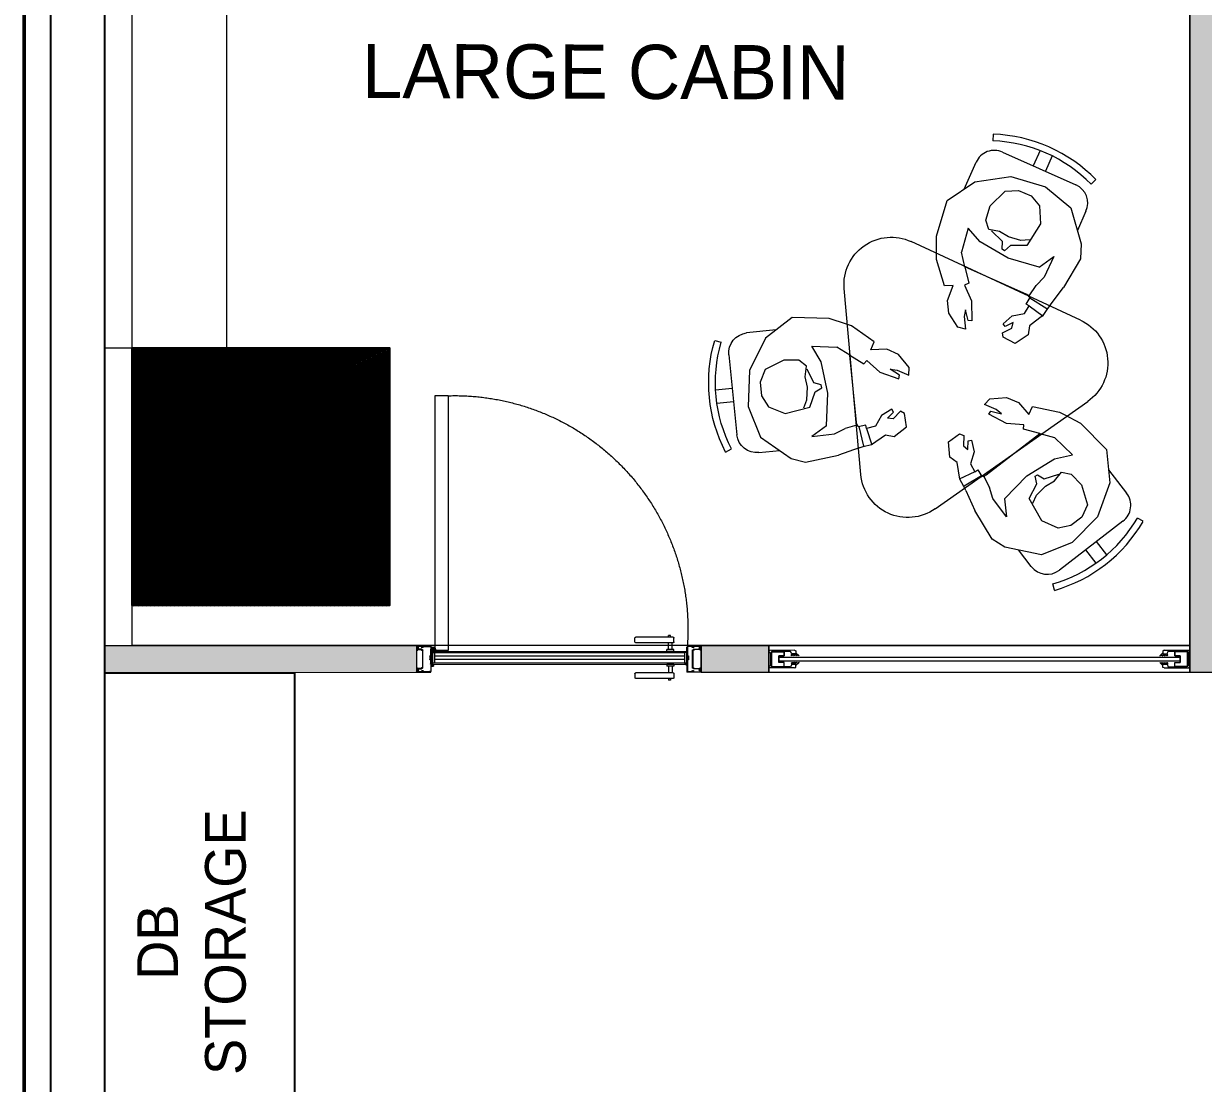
# Model space of a CAD drawing. Header units: millimetres. Extents: x -774950 to -670403, y -1165325 to -1109738.
# Drawn here: x -747604 to -743251, y -1121254 to -1117343 of the extents above; entities that cross this region are included whole.
import ezdxf

# ---------------------------------------------------------------- set-up
doc = ezdxf.new("R2010")
doc.units = ezdxf.units.MM
doc.header["$LTSCALE"] = 3000
doc.header["$MEASUREMENT"] = 0
for name, pattern in [('( Hidden )', [0.375, 0.25, -0.125]), ('DASHED', [0.75, 0.5, -0.25]), ('DASHED2', [0.375, 0.25, -0.125])]:
    doc.linetypes.add(name, pattern=pattern)
doc.layers.get('0').update_dxf_attribs({"linetype": 'CONTINUOUS'})
for name, color, linetype, lineweight in [('1-fur', 8, 'CONTINUOUS', 0), ('A-DOOR-FULL', 40, 'CONTINUOUS', 18), ('A-FURN-HUMAN', 252, 'CONTINUOUS', 9), ('A-FURN-MODULAR-CHAIR', 5, 'CONTINUOUS', 5), ('A-FURN-MODULAR-TABLETOP', 250, 'CONTINUOUS', 13), ('A-WALL', 26, 'CONTINUOUS', 25), ('AI-FURN', 7, 'CONTINUOUS', 20), ('DR-GLASS', 170, 'CONTINUOUS', 13), ('IN-DOOR', 8, 'CONTINUOUS', 0), ('PR-ALU SECTION', 8, 'CONTINUOUS', 9), ('PR-HATCH', 8, 'CONTINUOUS', 0), ('PR-LINE', 8, 'DASHED2', 9), ('T-LAYOUT', 7, 'CONTINUOUS', 13), ('TAGING', 253, 'CONTINUOUS', 5), ('TOA-FURN-HUMAN', 252, 'CONTINUOUS', 9)]:
    doc.layers.add(name, color=color, linetype=linetype, lineweight=lineweight)
for name, color, linetype in [('acp', 185, 'CONTINUOUS'), ('STR_COL', 3, 'CONTINUOUS'), ('str_col_hatch', 8, 'CONTINUOUS'), ('TEXT', 7, 'CONTINUOUS'), ('WALL', 16, 'CONTINUOUS')]:
    doc.layers.add(name, color=color, linetype=linetype)
doc.layers.add('PR- GLASS', color=7, linetype='CONTINUOUS', lineweight=9, true_color=0x0505ff)
doc.layers.add('PR-FULL HT', color=7, linetype='CONTINUOUS', lineweight=13, true_color=0x6e3e30)
doc.styles.add('123', font='arial.ttf', dxfattribs={"height": 0.2})
doc.styles.add('CENTURY GOTHIC', font='GOTHIC.TTF')

# ---------------------------------------------------------------- blocks, each defined once
blk = doc.blocks.new('vw layout final block')
at = {"layer": 'str_col_hatch', "linetype": 'Continuous'}
h = blk.add_hatch(dxfattribs=at)
h.set_pattern_fill('ANSI31', color=256, scale=50, angle=340, style=0)
h.set_pattern_definition([(25, (-15832.223, -471116.0655), (-2.641364136, 5.66442367), [])])
h.paths.add_polyline_path([(-621286.2, -1025974), (-622236.2, -1025974), (-622236.2, -1026924), (-621286.2, -1026924)])
h.paths.add_polyline_path([(-611986.2, -1027174), (-611036.2, -1027174), (-611036.2, -1025974), (-611986.2, -1025974)])
h.paths.add_polyline_path([(-611986.2, -1037174), (-611036.2, -1037174), (-611036.2, -1036224), (-611986.2, -1036224)])
at = {"layer": 'acp'}
for p, q in [((-622636.2, -1036248.4), (-622636.2, -1022639.3)), ((-622630.2, -1036248.1), (-622630.2, -1022645.3))]:
    blk.add_line(p, q, dxfattribs=at)
at = {"layer": 'STR_COL'}
blk.add_lwpolyline([(-622236.2, -1026924), (-622236.2, -1025974), (-621286.2, -1025974), (-621286.2, -1026924), (-622236.2, -1026924)], dxfattribs=at)
at = {"layer": 'WALL'}
for p, q in [((-622536.2, -1036443.2), (-622536.2, -1022739.3)), ((-622336.2, -1031324), (-622336.2, -1022939.3)), ((-622236.2, -1026724), (-622236.2, -1025974))]:
    blk.add_line(p, q, dxfattribs=at)
blk = doc.blocks.new('*U102')
at = {"layer": 'PR-HATCH'}
h = blk.add_hatch(color=256, dxfattribs=at)
h.dxf.hatch_style = 1
h.paths.add_polyline_path([(-88459.9, -39967.2), (-83431.8, -39967.2), (-83431.8, -39867.2), (-88459.9, -39867.2)])
at = {"layer": 'PR-FULL HT', "elevation": 0}
blk.add_lwpolyline([(-88459.9, -39967.2), (-83431.8, -39967.2), (-83431.8, -39867.2), (-88459.9, -39867.2)], close=True, dxfattribs=at)
blk = doc.blocks.new('Human Figure')
at = {"layer": 'A-FURN-MODULAR-CHAIR', "color": 18, "lineweight": 15, "true_color": 0x000000}
for p, q in [((4613.64, 5782.3, 0), (4625.48, 5782.3, 0)), ((4610.68, 5774.98, 0), (4610.68, 5779.34, 0)), ((4628.44, 5779.34, 0), (4628.44, 5776.24, 0))]:
    blk.add_line(p, q, dxfattribs=at)
at = {"layer": 'A-FURN-MODULAR-CHAIR', "lineweight": 15}
for p, q in [((4613.64, 5782.3, 0), (4625.48, 5782.3, 0)), ((4610.68, 5774.98, 0), (4610.68, 5779.34, 0)), ((4628.44, 5779.34, 0), (4628.44, 5776.24, 0))]:
    blk.add_line(p, q, dxfattribs=at)
at = {"layer": 'A-FURN-MODULAR-CHAIR', "color": 18, "lineweight": 15, "true_color": 0x000000, "elevation": 0}
for points in [[(4618.58, 5784.79), (4618.58, 5782.3)], [(4620.56, 5784.79), (4620.56, 5782.3)], [(4611.29, 5784.13), (4611.67, 5783.22)], [(4627.86, 5784.22), (4627.49, 5783.3)]]:
    blk.add_lwpolyline(points, dxfattribs=at)
at = {"layer": 'A-FURN-MODULAR-CHAIR', "lineweight": 15, "elevation": 0}
for points in [[(4618.58, 5784.79), (4618.58, 5782.3)], [(4620.56, 5784.79), (4620.56, 5782.3)], [(4611.29, 5784.13), (4611.67, 5783.22)], [(4627.86, 5784.22), (4627.49, 5783.3)]]:
    blk.add_lwpolyline(points, dxfattribs=at)
at = {"layer": 'A-FURN-MODULAR-CHAIR', "color": 18, "lineweight": 15, "true_color": 0x000000, "elevation": 0}
blk.add_lwpolyline([(4625.89, 5764.57, -0.034638), (4625.48, 5764.54), (4615.48, 5764.54)], format="xyb", dxfattribs=at)
at = {"layer": 'A-FURN-MODULAR-CHAIR', "lineweight": 15, "elevation": 0}
blk.add_lwpolyline([(4625.89, 5764.57, -0.034638), (4625.48, 5764.54), (4615.48, 5764.54)], format="xyb", dxfattribs=at)
at = {"layer": 'A-FURN-MODULAR-CHAIR', "color": 18, "lineweight": 15, "true_color": 0x000000}
for centre, radius, start, end in [((4619.68, 5763.49, 0), 22.29, 68.458, 112.0994), ((4619.68, 5763.49, 0), 21.3, 68.4839, 112.0994), ((4613.64, 5779.34, 0), 2.96, 90.0001, 180.0001), ((4625.48, 5779.34, 0), 2.96, 0.0001, 90.0001)]:
    blk.add_arc(centre, radius, start, end, dxfattribs=at)
at = {"layer": 'A-FURN-MODULAR-CHAIR', "lineweight": 15}
for centre, radius, start, end in [((4619.68, 5763.49, 0), 22.29, 68.458, 112.0994), ((4619.68, 5763.49, 0), 21.3, 68.4839, 112.0994), ((4613.64, 5779.34, 0), 2.96, 90.0001, 180.0001), ((4625.48, 5779.34, 0), 2.96, 0.0001, 90.0001)]:
    blk.add_arc(centre, radius, start, end, dxfattribs=at)
at = {"layer": 'TOA-FURN-HUMAN', "lineweight": 5}
for p, q in [((4616.22, 5779.49), (4621.49, 5780.21, 0)), ((4616.22, 5779.49), (4621.49, 5780.21, 0)), ((4621.49, 5780.21, 0), (4626.18, 5778.89, 0)), ((4621.49, 5780.21, 0), (4626.18, 5778.89, 0)), ((4611.71, 5776.63, 0), (4616.22, 5779.49)), ((4611.71, 5776.63, 0), (4616.22, 5779.49)), ((4626.18, 5778.89, 0), (4629.77, 5774.69, 0)), ((4626.18, 5778.89, 0), (4629.77, 5774.69, 0)), ((4609.08, 5772.43, 0), (4611.71, 5776.63, 0)), ((4609.08, 5772.43, 0), (4611.71, 5776.63, 0)), ((4629.77, 5774.69, 0), (4630.56, 5772.63, 0)), ((4629.77, 5774.69, 0), (4630.56, 5772.63, 0)), ((4630.56, 5772.63, 0), (4630.01, 5767.72, 0)), ((4630.56, 5772.63, 0), (4630.01, 5767.72, 0)), ((4609.78, 5766.99, 0), (4609.08, 5772.43, 0)), ((4609.78, 5766.99, 0), (4609.08, 5772.43, 0)), ((4626.86, 5771.32, 0), (4626.81, 5767.94)), ((4626.86, 5771.32, 0), (4626.81, 5767.94)), ((4616.02, 5768.83), (4613.59, 5769.99, 0)), ((4613.59, 5769.99, 0), (4614.12, 5766.32, 0)), ((4616.02, 5768.83), (4613.59, 5769.99, 0)), ((4613.59, 5769.99, 0), (4614.12, 5766.32, 0)), ((4620.77, 5768.32, 0), (4616.02, 5768.83)), ((4620.77, 5768.32, 0), (4616.02, 5768.83)), ((4625.5, 5769.01, 0), (4620.77, 5768.32, 0)), ((4625.5, 5769.01, 0), (4620.77, 5768.32, 0)), ((4626.81, 5767.94), (4626.19, 5766.32, 0)), ((4626.81, 5767.94), (4626.19, 5766.32, 0)), ((4629.26, 5764.54), (4630.01, 5767.72, 0)), ((4629.26, 5764.54), (4630.01, 5767.72, 0)), ((4610.91, 5764.54), (4609.78, 5766.99, 0)), ((4610.91, 5764.54), (4609.78, 5766.99, 0)), ((4615.48, 5764.54), (4614.12, 5766.32, 0)), ((4615.48, 5764.54), (4614.12, 5766.32, 0)), ((4625.89, 5764.54), (4626.19, 5766.32, 0)), ((4625.89, 5764.54), (4626.19, 5766.32, 0)), ((4615.48, 5764.54), (4616.97, 5762.59)), ((4615.48, 5764.54), (4616.97, 5762.59)), ((4613.88, 5760.76, 0), (4611.23, 5763.85, 0)), ((4613.88, 5760.76, 0), (4611.23, 5763.85, 0)), ((4626.5, 5763.17, 0), (4626.01, 5763.22, 0)), ((4626.5, 5763.17, 0), (4626.01, 5763.22, 0)), ((4626.32, 5761.85, 0), (4626.5, 5763.17, 0)), ((4626.32, 5761.85, 0), (4626.5, 5763.17, 0))]:
    blk.add_line(p, q, dxfattribs=at)
at = {"layer": 'TOA-FURN-HUMAN', "linetype": '( Hidden )', "lineweight": 5, "ltscale": 2}
for p, q in [((4611.23, 5763.85, 0), (4610.91, 5764.54, 0)), ((4611.23, 5763.85, 0), (4610.91, 5764.54, 0)), ((4626.01, 5763.22, 0), (4626.14, 5764.36, 0)), ((4626.01, 5763.22, 0), (4626.14, 5764.36, 0)), ((4629.12, 5763.93, 0), (4628.92, 5762.69, 0)), ((4629.12, 5763.93, 0), (4628.92, 5762.69, 0)), ((4629.26, 5764.54, 0), (4629.12, 5763.93, 0)), ((4629.26, 5764.54, 0), (4629.12, 5763.93, 0)), ((4616.97, 5762.59), (4616.53, 5762.09)), ((4616.97, 5762.59), (4616.53, 5762.09)), ((4628.92, 5762.69, 0), (4627.75, 5760.5, 0)), ((4628.92, 5762.69, 0), (4627.75, 5760.5, 0)), ((4615.02, 5761.34, 0), (4613.88, 5760.76, 0)), ((4615.02, 5761.34, 0), (4613.88, 5760.76, 0)), ((4615.16, 5758.98, 0), (4615.02, 5761.34, 0)), ((4615.16, 5758.98, 0), (4615.02, 5761.34, 0)), ((4616.53, 5762.09), (4618.44, 5760.37, 0)), ((4616.53, 5762.09), (4618.44, 5760.37, 0)), ((4624.06, 5759.18, 0), (4624.81, 5760.79, 0)), ((4624.06, 5759.18, 0), (4624.81, 5760.79, 0)), ((4624.81, 5760.79, 0), (4626.32, 5761.85, 0)), ((4624.81, 5760.79, 0), (4626.32, 5761.85, 0)), ((4627.75, 5760.5, 0), (4628.12, 5759.23, 0)), ((4627.75, 5760.5, 0), (4628.12, 5759.23, 0)), ((4616.12, 5757.36), (4615.16, 5758.98, 0)), ((4616.12, 5757.36), (4615.16, 5758.98, 0)), ((4619.17, 5757.51, 0), (4618.16, 5758.8, 0)), ((4618.16, 5758.8, 0), (4618.39, 5757.81, 0)), ((4619.17, 5757.51, 0), (4618.16, 5758.8, 0)), ((4618.16, 5758.8, 0), (4618.39, 5757.81, 0)), ((4618.44, 5760.37, 0), (4619.69, 5757.7, 0)), ((4618.44, 5760.37, 0), (4619.69, 5757.7, 0)), ((4624.51, 5758.96, 0), (4624.06, 5759.18, 0)), ((4624.51, 5758.96, 0), (4624.06, 5759.18, 0)), ((4624.5, 5757.93, 0), (4625.51, 5759.11, 0)), ((4624.5, 5757.93, 0), (4625.51, 5759.11, 0)), ((4625.32, 5759.95, 0), (4624.51, 5758.96, 0)), ((4625.32, 5759.95, 0), (4624.51, 5758.96, 0)), ((4625.51, 5759.11, 0), (4625.32, 5759.95, 0)), ((4625.51, 5759.11, 0), (4625.32, 5759.95, 0)), ((4628.12, 5759.23, 0), (4626.89, 5757.28, 0)), ((4628.12, 5759.23, 0), (4626.89, 5757.28, 0)), ((4618.19, 5756, 0), (4616.12, 5757.36)), ((4618.19, 5756, 0), (4616.12, 5757.36)), ((4618.39, 5757.81, 0), (4619.31, 5756.18, 0)), ((4618.39, 5757.81, 0), (4619.31, 5756.18, 0)), ((4619.69, 5757.7, 0), (4619.17, 5757.51, 0)), ((4619.69, 5757.7, 0), (4619.17, 5757.51, 0)), ((4624.87, 5757.37, 0), (4624.5, 5757.93, 0)), ((4624.87, 5757.37, 0), (4624.5, 5757.93, 0)), ((4626.89, 5757.28, 0), (4624.87, 5757.37, 0)), ((4626.89, 5757.28, 0), (4624.87, 5757.37, 0)), ((4619.31, 5756.18, 0), (4618.19, 5756, 0)), ((4619.31, 5756.18, 0), (4618.19, 5756, 0))]:
    blk.add_line(p, q, dxfattribs=at)
at = {"layer": 'TOA-FURN-HUMAN', "linetype": '( Hidden )', "lineweight": 5, "ltscale": 3}
for p, q in [((4625.9, 5764.39, 0), (4625.89, 5764.57, 0)), ((4625.9, 5764.39, 0), (4625.89, 5764.57, 0)), ((4626.14, 5764.36, 0), (4625.9, 5764.39, 0)), ((4626.14, 5764.36, 0), (4625.9, 5764.39, 0))]:
    blk.add_line(p, q, dxfattribs=at)
at = {"layer": 'TOA-FURN-HUMAN', "lineweight": 5, "elevation": 0}
for points in [[(4622.54, 5772.08), (4621.4, 5771.49), (4619.55, 5771.23), (4618.01, 5771.43), (4616.44, 5771.03), (4615.47, 5772.11), (4615.23, 5774.3), (4616.32, 5777.18), (4618.11, 5778.11), (4620.14, 5778.11), (4621.85, 5777.26), (4623.09, 5774.92), (4622.55, 5771.19), (4620.35, 5770.17), (4619.86, 5769.12), (4619.43, 5769.17), (4619.04, 5770.23), (4616.9, 5771)], [(4622.54, 5772.08), (4621.4, 5771.49), (4619.55, 5771.23), (4618.01, 5771.43), (4616.44, 5771.03), (4615.47, 5772.11), (4615.23, 5774.3), (4616.32, 5777.18), (4618.11, 5778.11), (4620.14, 5778.11), (4621.85, 5777.26), (4623.09, 5774.92), (4622.55, 5771.19), (4620.35, 5770.17), (4619.86, 5769.12), (4619.43, 5769.17), (4619.04, 5770.23), (4616.9, 5771)], [(4625.5, 5769.01), (4626.86, 5771.32)], [(4625.5, 5769.01), (4626.86, 5771.32)], [(4626.09, 5764.27), (4629.04, 5763.91)], [(4626.09, 5764.27), (4629.04, 5763.91)], [(4626.5, 5763.17), (4629.02, 5762.63)], [(4626.5, 5763.17), (4629.02, 5762.63)]]:
    blk.add_lwpolyline(points, dxfattribs=at)
blk = doc.blocks.new('fea')
at = {"layer": 'A-FURN-MODULAR-TABLETOP'}
for p, q in [((37598.24, 23474.06, 0), (37625.55, 23470.37, 0)), ((37590.86, 23464.51, 0), (37601.32, 23439.01, 0)), ((37630.13, 23459.2, 0), (37613.28, 23437.39, 0))]:
    blk.add_line(p, q, dxfattribs=at)
for centre, start, end in [((37597.31, 23467.15, 0), 82.3052, 202.3052), ((37624.62, 23463.46, 0), 322.3052, 82.3052), ((37607.77, 23441.66, 0), 202.3052, 322.3052)]:
    blk.add_arc(centre, 6.97, start, end, dxfattribs=at)
at = {"layer": 'A-FURN-HUMAN', "color": 161, "linetype": 'ByBlock', "xscale": -1}
for p, rotation in [((41140.26, 16981.32, 0), 349.8129158478098), ((30234.03, 23416.86, 0), 231.5303956231409)]:
    blk.add_blockref('Human Figure', p, dxfattribs=dict(at, rotation=rotation))
at = {"layer": 'A-FURN-HUMAN', "color": 161, "linetype": 'ByBlock', "rotation": 111.5602194000298}
blk.add_blockref('Human Figure', (44654.82, 21273.9, 0), dxfattribs=at)
blk = doc.blocks.new('rub1')
at = {"lineweight": 20}
h = blk.add_hatch(color=8, dxfattribs=at)
h.paths.add_polyline_path([(285.1, 663.6), (284.4, 663.6, 0.06789), (284.3, 663.1), (284, 663.1), (284, 663.6), (283.7, 663.6), (283.7, 662.4), (284, 662.4), (284, 662.9), (284.3, 662.9, 0.066804), (284.4, 662.3), (285.1, 662.3, 0.299446), (285.5, 662.9), (285.5, 663.1, 0.299446)])
h.paths.add_polyline_path([(285.4, 663.1), (285.4, 662.9, -0.365226), (285, 662.5), (284.6, 662.5, -0.12053), (284.6, 663.5), (285, 663.5, -0.209232)], flags=16)
at = {"layer": '1-fur', "color": 8, "lineweight": 20}
for p, q in [((284.4, 663.6), (285.1, 663.6)), ((284.4, 662.3), (285.1, 662.3)), ((284.6, 663.5), (285, 663.5)), ((284.6, 662.5), (285, 662.5)), ((285.4, 663.1), (285.4, 662.9)), ((285.5, 663.1), (285.5, 662.9))]:
    blk.add_line(p, q, dxfattribs=at)
for points in [[(284, 662.9), (284, 662.4), (283.7, 662.4), (283.7, 663.6), (284, 663.6), (284, 663.1)], [(284.3, 663.1), (284, 663.1)], [(284, 662.9), (284.3, 662.9)]]:
    blk.add_lwpolyline(points, dxfattribs=at)
for centre, radius, start, end in [((286.3, 663), 1.99, 160.4255, 175.9608), ((286.3, 663), 1.99, 182.636, 197.9236), ((286.5, 663), 1.99, 165.4708, 192.9616), ((284.8, 662.9), 0.623, 16.2565, 63.5269), ((285, 662.9), 0.413, 282.3178, 2.5719), ((284.9, 663), 0.623, 3.1317, 69.8122), ((284.9, 662.9), 0.623, 290.1878, 356.8683)]:
    blk.add_arc(centre, radius, start, end, dxfattribs=at)
blk = doc.blocks.new('*U241')
at = {"layer": 'IN-DOOR', "color": 8, "ltscale": 2}
for p, q in [((-32.13, 4.42), (-32.13, 4.64)), ((-32.13, 4.64), (-31.89, 4.64)), ((-31.89, 4.42), (-31.89, 4.64)), ((-36, 3.3), (-36, 0)), ((-36, 3.29), (-36, 2.86)), ((-34.92, 3.3), (-35.99, 3.3)), ((-35.96, 3.17), (-35.96, 3.25)), ((-35.95, 3.26), (-34.97, 3.26)), ((-34.96, 3.25), (-34.96, 3.2)), ((-34.94, 3.18), (-34.94, 3.18)), ((-34.91, 3.21), (-34.91, 3.29)), ((-32.56, 3.81), (-32.56, 4.31)), ((-32.45, 4.42), (-27.72, 4.42)), ((-32.45, 3.7), (-27.72, 3.7)), ((-32.34, 2.84), (-32.34, 3.7)), ((-31.87, 2.84), (-31.87, 3.7)), ((-27.61, 3.81), (-27.61, 4.31)), ((-0.79, 3.21), (-0.79, 3.29)), ((-0.78, 3.3), (-0.01, 3.3)), ((-0.76, 3.18), (-0.76, 3.18)), ((-0.75, 3.25), (-0.75, 3.2)), ((-0.05, 3.26), (-0.73, 3.26)), ((-0.04, 3.17), (-0.04, 3.25)), ((0, 3.3), (0, 0)), ((0, 3.29), (0, 2.86)), ((-35.98, 2.84), (-35.92, 2.84)), ((-35.91, 2.83), (-35.91, 2.79)), ((-35.9, 2.78), (-35.83, 2.76)), ((-35.82, 2.77), (-35.86, 2.83)), ((-35.85, 2.84), (-35.11, 2.84)), ((-35.09, 2.88), (-35.81, 2.88)), ((-35.09, 2.82), (-35.11, 2.77)), ((-35.09, 2.76), (-34.98, 2.76)), ((-35.04, 2.83), (-35.04, 2.83)), ((-34.93, 2.81), (-35.02, 2.81)), ((-34.96, 1.81), (-34.97, 1.8)), ((-34.97, 1.8), (-34.96, 1.79)), ((-34.96, 2.74), (-34.96, 1.81)), ((-34.96, 1.79), (-34.96, 0.56)), ((-34.91, 0.51), (-34.91, 2.79)), ((-32.56, 2.62), (-32.56, 2.84)), ((-32.56, 2.84), (-31.66, 2.84)), ((-32.56, 2.62), (-31.66, 2.62)), ((-31.66, 2.62), (-31.66, 2.84)), ((-0.79, 0.51), (-0.79, 2.79)), ((-0.77, 2.81), (-0.68, 2.81)), ((-0.74, 2.74), (-0.74, 1.81)), ((-0.74, 1.81), (-0.73, 1.8)), ((-0.73, 1.8), (-0.74, 1.79)), ((-0.74, 1.79), (-0.74, 0.56)), ((-0.61, 2.76), (-0.72, 2.76)), ((-0.67, 2.83), (-0.67, 2.83)), ((-0.62, 2.82), (-0.59, 2.77)), ((-0.61, 2.88), (-0.19, 2.88)), ((-0.15, 2.84), (-0.6, 2.84)), ((-0.18, 2.77), (-0.14, 2.83)), ((-0.1, 2.78), (-0.17, 2.76)), ((-0.09, 2.83), (-0.09, 2.79)), ((-0.02, 2.84), (-0.08, 2.84)), ((-36, 0.44), (-36, 0.01)), ((-35.99, 0), (-34.92, 0)), ((-35.92, 0.46), (-35.98, 0.46)), ((-35.96, 0.05), (-35.96, 0.13)), ((-34.97, 0.04), (-35.95, 0.04)), ((-35.91, 0.5), (-35.91, 0.47)), ((-35.83, 0.54), (-35.9, 0.51)), ((-35.86, 0.47), (-35.82, 0.53)), ((-35.11, 0.46), (-35.85, 0.46)), ((-35.81, 0.42), (-35.09, 0.42)), ((-35.11, 0.52), (-35.09, 0.48)), ((-34.98, 0.54), (-35.09, 0.54)), ((-35.04, 0.47), (-35.04, 0.47)), ((-35.03, 0.2), (-35.03, 0.14)), ((-35.02, 0.49), (-34.93, 0.49)), ((-35.01, 0.22), (-35.01, 0.22)), ((-35.01, 0.12), (-34.93, 0.12)), ((-34.98, 0.18), (-34.99, 0.2)), ((-34.93, 0.16), (-34.96, 0.16)), ((-34.96, 0.1), (-34.96, 0.05)), ((-34.94, 0.12), (-34.94, 0.12)), ((-34.88, 0.19), (-34.92, 0.17)), ((-34.91, 0.1), (-34.91, 0.02)), ((-34.91, 0.01), (-34.91, 0.09)), ((-34.89, 0), (-34.2, 0)), ((-34.87, 0.08), (-34.85, 0.18)), ((-34.83, 0.06), (-34.85, 0.06)), ((-34.81, 0.05), (-34.82, 0.07)), ((-34.79, 0.07), (-34.8, 0.05)), ((-34.3, 0.06), (-34.77, 0.06)), ((-34.2, 0.81), (-34.2, 0)), ((-32.56, 0.98), (-32.56, 0.77)), ((-32.56, 0.98), (-31.66, 0.98)), ((-32.56, 0.77), (-31.66, 0.77)), ((-32.34, 0.77), (-32.34, -0.1)), ((-31.87, 0.77), (-31.87, -0.1)), ((-31.66, 0.98), (-31.66, 0.77)), ((-1.8, 0), (-1.8, 0.1)), ((-0.81, 0), (-1.8, 0)), ((-1.76, 0.06), (-1.65, 0.06)), ((-1.63, 0.07), (-1.62, 0.05)), ((-1.61, 0.05), (-0.88, 0.07)), ((-0.87, 0.06), (-0.86, 0.06)), ((-0.84, 0.08), (-0.85, 0.18)), ((-0.82, 0.19), (-0.79, 0.17)), ((-0.79, 0.1), (-0.79, 0.02)), ((-0.79, 0.01), (-0.79, 0.09)), ((-0.78, 0.16), (-0.74, 0.16)), ((-0.01, 0), (-0.78, 0)), ((-0.68, 0.49), (-0.77, 0.49)), ((-0.69, 0.12), (-0.77, 0.12)), ((-0.76, 0.12), (-0.76, 0.12)), ((-0.75, 0.1), (-0.75, 0.05)), ((-0.73, 0.04), (-0.05, 0.04)), ((-0.72, 0.54), (-0.62, 0.54)), ((-0.72, 0.18), (-0.71, 0.2)), ((-0.69, 0.22), (-0.69, 0.22)), ((-0.68, 0.2), (-0.68, 0.14)), ((-0.67, 0.47), (-0.67, 0.47)), ((-0.6, 0.52), (-0.62, 0.48)), ((-0.19, 0.42), (-0.61, 0.42)), ((-0.6, 0.46), (-0.15, 0.46)), ((-0.14, 0.47), (-0.18, 0.53)), ((-0.17, 0.54), (-0.1, 0.51)), ((-0.09, 0.5), (-0.09, 0.47)), ((-0.08, 0.46), (-0.02, 0.46)), ((-0.04, 0.05), (-0.04, 0.13)), ((0, 0.44), (0, 0.01)), ((-32.56, -0.21), (-32.56, -0.71)), ((-32.45, -0.1), (-27.72, -0.1)), ((-32.45, -0.82), (-27.72, -0.82)), ((-32.13, -0.82), (-32.13, -1.03)), ((-32.13, -1.03), (-31.89, -1.03)), ((-31.89, -0.82), (-31.89, -1.03)), ((-27.61, -0.21), (-27.61, -0.71))]:
    blk.add_line(p, q, dxfattribs=at)
at = {"layer": 'IN-DOOR', "color": 8, "ltscale": 3}
for p, q in [((-35.03, 3.16), (-35.03, 3.09)), ((-34.93, 3.18), (-35.01, 3.18)), ((-35.01, 3.08), (-35.01, 3.08)), ((-35, 3.09), (-34.98, 3.12)), ((-34.96, 3.13), (-34.93, 3.13)), ((-34.92, 3.13), (-34.9, 3.11)), ((-34.91, 3.28), (-34.91, 3.2)), ((-34.21, 3.3), (-34.89, 3.3)), ((-34.87, 3.12), (-34.87, 3.22)), ((-34.85, 3.24), (-34.83, 3.24)), ((-34.82, 3.23), (-34.81, 3.24)), ((-34.8, 3.24), (-34.79, 3.23)), ((-34.77, 3.24), (-34.3, 3.24)), ((-34.26, 3.2), (-34.26, 2.56)), ((-34.21, 2), (-34.21, 3.14)), ((-1.85, 2), (-1.85, 3.3)), ((-1.85, 3.3), (-0.81, 3.3)), ((-1.8, 3.2), (-1.8, 3.17)), ((-1.8, 3.17), (-1.79, 3.16)), ((-1.79, 3.16), (-1.8, 3.15)), ((-1.8, 3.15), (-1.8, 2.11)), ((-1.65, 3.24), (-1.76, 3.24)), ((-1.62, 3.24), (-1.63, 3.23)), ((-0.88, 3.23), (-1.61, 3.24)), ((-0.86, 3.24), (-0.87, 3.24)), ((-0.84, 3.12), (-0.84, 3.22)), ((-0.79, 3.13), (-0.81, 3.11)), ((-0.79, 3.28), (-0.79, 3.2)), ((-0.74, 3.13), (-0.78, 3.13)), ((-0.77, 3.18), (-0.69, 3.18)), ((-0.71, 3.09), (-0.72, 3.12)), ((-0.69, 3.08), (-0.7, 3.08)), ((-0.68, 3.16), (-0.68, 3.09)), ((-34.4, 2.03), (-34.4, 1.57)), ((-34.3, 2.07), (-34.36, 2.07)), ((-34.35, 1.53), (-34.3, 1.53)), ((-34.34, 1.83), (-34.34, 1.99)), ((-34.34, 1.61), (-34.34, 1.77)), ((-34.31, 2), (-34.23, 1.98)), ((-34.23, 1.62), (-34.31, 1.6)), ((-34.26, 2.56), (-34.27, 2.55)), ((-34.27, 2.55), (-34.26, 2.54)), ((-34.26, 2.54), (-34.26, 2.11)), ((-34.26, 1.49), (-34.26, 1.05)), ((-34.21, 0.91), (-34.21, 2.7)), ((-1.85, 0.91), (-1.85, 2.86)), ((-1.75, 2), (-1.83, 1.98)), ((-1.83, 1.62), (-1.75, 1.6)), ((-1.8, 1.49), (-1.8, 1.05)), ((-1.76, 2.07), (-1.7, 2.07)), ((-1.71, 1.53), (-1.76, 1.53)), ((-1.72, 1.83), (-1.72, 1.99)), ((-1.72, 1.61), (-1.72, 1.77)), ((-1.66, 2.03), (-1.66, 1.57)), ((-34.27, 1.04), (-34.28, 1.03)), ((-34.28, 1.01), (-34.27, 1)), ((-34.26, 0.99), (-34.26, 0.1)), ((-34.21, 0.82), (-34.21, 0.85)), ((-34.17, 0.89), (-34.2, 0.9)), ((-34.2, 0.86), (-34.17, 0.84)), ((-2.16, 0.77), (-2.16, 0.88)), ((-2.14, 0.9), (-2.08, 0.88)), ((-1.8, 0.75), (-2.14, 0.75)), ((-2.11, 0.85), (-2.11, 0.82)), ((-2.08, 0.84), (-2.1, 0.86)), ((-2.1, 0.81), (-1.86, 0.81)), ((-1.89, 0.89), (-1.86, 0.9)), ((-1.86, 0.86), (-1.89, 0.84)), ((-1.85, 0.82), (-1.85, 0.85)), ((-1.8, 0.99), (-1.8, 0.1)), ((-1.79, 1.04), (-1.79, 1.03)), ((-1.79, 1.01), (-1.79, 1))]:
    blk.add_line(p, q, dxfattribs=at)
at = {"layer": 'IN-DOOR', "color": 8, "linetype": 'DASHED'}
blk.add_lwpolyline([(-2.36, 2.73), (-2.36, 34.98), (-4, 34.98), (-4, 2.73)], close=True, dxfattribs=at)
at = {"layer": 'IN-DOOR', "color": 8, "linetype": 'Continuous', "lineweight": 25}
for points in [[(-1.95, 0.99), (-1.86, 0.99, 0.414214), (-1.85, 1), (-1.85, 2.87, 3.112272), (-2.02, 2.63, -0.513651), (-1.96, 2.59), (-1.96, 1, 0.414214)], [(-2.24, 2.77, 0.414214), (-2.22, 2.77), (-2.2, 2.77, 0.307235), (-2.05, 2.75), (-2.03, 2.73, 0.414214), (-2.02, 2.73), (-1.95, 2.81, 0.414214), (-1.96, 2.82), (-1.97, 2.84, 0.307235), (-2.02, 2.98), (-2.02, 3.01, 0.414214), (-2.03, 3.02), (-2.13, 3.04, 0.414214), (-2.14, 3.03), (-2.14, 3.01, 0.307235), (-2.24, 2.89), (-2.26, 2.88, 0.414214), (-2.27, 2.87)]]:
    blk.add_lwpolyline(points, format="xyb", close=True, dxfattribs=at)
at = {"layer": 'IN-DOOR', "color": 8}
for points in [[(-2.07, 2.62), (-34.21, 2.62), (-34.21, 2.49), (-2.07, 2.49)], [(-2.07, 2.49), (-33.9, 2.49), (-33.9, 1.11), (-2.07, 1.11)], [(-2.07, 0.98), (-34.21, 0.98), (-34.21, 1.11), (-2.07, 1.11)]]:
    blk.add_lwpolyline(points, dxfattribs=at)
for points in [[(-34.21, 2.49), (-33.9, 2.49), (-33.9, 1.11), (-34.21, 1.11)], [(-1.96, 2.49), (-2.28, 2.49), (-2.28, 1.11), (-1.96, 1.11)]]:
    blk.add_lwpolyline(points, close=True, dxfattribs=at)
at = {"layer": 'IN-DOOR', "color": 5}
for points in [[(-33.9, 2.02), (-2.28, 2.02)], [(-33.9, 1.58), (-2.28, 1.58)]]:
    blk.add_lwpolyline(points, dxfattribs=at)
at = {"layer": 'IN-DOOR', "color": 8, "linetype": 'DASHED'}
blk.add_arc((-4.8, 5.45), 29.53, 88.4446, 185.2074, dxfattribs=at)
at = {"layer": 'IN-DOOR', "color": 8, "ltscale": 2}
for centre, radius, start, end in [((-35.99, 3.29), 0.0108, 90, 180), ((-35.95, 3.25), 0.0108, 90, 180), ((-35.93, 3.17), 0.0288, 180, 293.5782), ((-35.84, 2.8), 0.353, 84.9915, 103.4121), ((-35.82, 3.04), 0.0648, 81.2602, 348.7398), ((-35.81, 3.13), 0.0252, 261.2602, 81.2602), ((-35.88, 3.13), 0.204, 286.1738, 325.757), ((-35.74, 3.02), 0.0252, 348.7398, 168.7398), ((-34.97, 3.25), 0.0108, 360, 90), ((-34.94, 3.2), 0.018, 180, 270), ((-34.94, 3.21), 0.0288, 270, 360), ((-34.92, 3.29), 0.0108, 360, 90), ((-32.45, 4.31), 0.108, 90, 180), ((-32.45, 3.81), 0.108, 180, 270), ((-27.72, 4.31), 0.108, 360, 90), ((-27.72, 3.81), 0.108, 270, 360), ((-0.78, 3.29), 0.0108, 90, 180), ((-0.76, 3.21), 0.0288, 180, 270), ((-0.76, 3.2), 0.018, 270, 360), ((-0.73, 3.25), 0.0108, 90, 180), ((-0.26, 3.02), 0.0252, 11.2602, 191.2602), ((-0.12, 3.13), 0.204, 214.243, 253.8262), ((-0.18, 3.04), 0.0648, 191.2602, 98.7398), ((-0.19, 3.13), 0.0252, 98.7398, 278.7398), ((-0.16, 2.8), 0.353, 76.5878, 95.0085), ((-0.07, 3.17), 0.0288, 246.4218, 360), ((-0.05, 3.25), 0.0108, 360, 90), ((-0.01, 3.29), 0.0108, 360, 90), ((-35.98, 2.86), 0.018, 180, 270), ((-35.92, 2.83), 0.0108, 360, 90), ((-35.9, 2.79), 0.0108, 180, 250), ((-35.85, 2.83), 0.0108, 90, 200), ((-35.81, 2.91), 0.0288, 115.8419, 270), ((-35.83, 2.77), 0.0108, 250, 20), ((-35.11, 2.82), 0.018, 360, 90), ((-35.09, 2.77), 0.018, 180, 270), ((-35.09, 2.83), 0.054, 360, 90), ((-35.02, 2.83), 0.018, 180, 270), ((-34.98, 2.74), 0.018, 360, 90), ((-34.93, 2.79), 0.018, 360, 90), ((-0.77, 2.79), 0.018, 90, 180), ((-0.72, 2.74), 0.018, 90, 180), ((-0.68, 2.83), 0.018, 270, 360), ((-0.61, 2.83), 0.054, 90, 180), ((-0.6, 2.82), 0.018, 90, 180), ((-0.61, 2.77), 0.018, 270, 360), ((-0.19, 2.91), 0.0288, 270, 64.158), ((-0.17, 2.77), 0.0108, 160, 290), ((-0.15, 2.83), 0.0108, 340, 90), ((-0.1, 2.79), 0.0108, 290, 360), ((-0.08, 2.83), 0.0108, 90, 180), ((-0.02, 2.86), 0.018, 270, 360), ((-35.98, 0.44), 0.018, 90, 180), ((-35.99, 0.01), 0.0108, 180, 270), ((-35.93, 0.13), 0.0288, 66.4218, 180), ((-35.95, 0.05), 0.0108, 180, 270), ((-35.92, 0.47), 0.0108, 270, 360), ((-35.85, 0.41), 0.27, 254.6491, 275.7262), ((-35.9, 0.5), 0.0108, 110, 180), ((-35.84, 0.26), 0.0648, 11.2602, 278.7398), ((-35.85, 0.47), 0.0108, 160, 270), ((-35.81, 0.39), 0.0288, 90, 244.158), ((-35.83, 0.53), 0.0108, 340, 110), ((-35.83, 0.17), 0.0252, 278.7398, 98.7398), ((-35.88, 0.2), 0.173, 28.706, 71.7459), ((-35.75, 0.28), 0.0252, 191.2602, 11.2602), ((-35.09, 0.52), 0.018, 90, 180), ((-35.11, 0.48), 0.018, 270, 360), ((-35.09, 0.47), 0.054, 270, 360), ((-35.02, 0.47), 0.018, 90, 180), ((-35.01, 0.2), 0.018, 90, 180), ((-35.01, 0.14), 0.018, 180, 270), ((-35.01, 0.2), 0.018, 360, 90), ((-34.98, 0.56), 0.018, 270, 360), ((-34.96, 0.18), 0.018, 180, 270), ((-34.97, 0.05), 0.0108, 270, 360), ((-34.94, 0.1), 0.018, 90, 180), ((-34.94, 0.09), 0.0288, 360, 90), ((-34.93, 0.51), 0.018, 270, 360), ((-34.93, 0.18), 0.018, 270, 315), ((-34.93, 0.1), 0.018, 360, 90), ((-34.92, 0.01), 0.0108, 270, 360), ((-34.89, 0.02), 0.018, 180, 270), ((-34.87, 0.18), 0.018, 360, 135), ((-34.85, 0.08), 0.018, 180, 270), ((-34.83, 0.08), 0.018, 270, 315), ((-34.8, 0.04), 0.0108, 45, 135), ((-34.77, 0.08), 0.018, 225, 270), ((-34.3, 0.1), 0.036, 270, 360), ((-1.76, 0.1), 0.036, 180, 270), ((-1.65, 0.08), 0.018, 270, 315), ((-1.62, 0.04), 0.0108, 45, 135), ((-0.87, 0.08), 0.018, 225, 270), ((-0.86, 0.08), 0.018, 270, 360), ((-0.84, 0.18), 0.018, 45, 180), ((-0.81, 0.02), 0.018, 270, 360), ((-0.77, 0.51), 0.018, 180, 270), ((-0.78, 0.18), 0.018, 225, 270), ((-0.76, 0.09), 0.0288, 90, 180), ((-0.77, 0.1), 0.018, 90, 180), ((-0.78, 0.01), 0.0108, 180, 270), ((-0.76, 0.1), 0.018, 360, 90), ((-0.73, 0.05), 0.0108, 180, 270), ((-0.72, 0.56), 0.018, 180, 270), ((-0.74, 0.18), 0.018, 270, 360), ((-0.69, 0.2), 0.018, 90, 180), ((-0.69, 0.2), 0.018, 360, 90), ((-0.69, 0.14), 0.018, 270, 360), ((-0.68, 0.47), 0.018, 360, 90), ((-0.61, 0.47), 0.054, 180, 270), ((-0.62, 0.52), 0.018, 360, 90), ((-0.6, 0.48), 0.018, 180, 270), ((-0.12, 0.2), 0.173, 108.254, 151.294), ((-0.25, 0.28), 0.0252, 168.7398, 348.7398), ((-0.16, 0.26), 0.0648, 261.2602, 168.7398), ((-0.17, 0.17), 0.0252, 81.2602, 261.2602), ((-0.19, 0.39), 0.0288, 295.8419, 90), ((-0.17, 0.53), 0.0108, 70, 200), ((-0.15, 0.41), 0.27, 264.2737, 285.3508), ((-0.15, 0.47), 0.0108, 270, 20), ((-0.1, 0.5), 0.0108, 360, 70), ((-0.08, 0.47), 0.0108, 180, 270), ((-0.07, 0.13), 0.0288, 360, 113.5782), ((-0.05, 0.05), 0.0108, 270, 360), ((-0.02, 0.44), 0.018, 360, 90), ((-0.01, 0.01), 0.0108, 270, 360), ((-32.45, -0.21), 0.108, 90, 180), ((-32.45, -0.71), 0.108, 180, 270), ((-27.72, -0.21), 0.108, 360, 90), ((-27.72, -0.71), 0.108, 270, 360)]:
    blk.add_arc(centre, radius, start, end, dxfattribs=at)
at = {"layer": 'IN-DOOR', "color": 8, "ltscale": 3}
for centre, radius, start, end in [((-35.01, 3.16), 0.018, 90, 180), ((-35.01, 3.09), 0.018, 180, 270), ((-35.01, 3.09), 0.0126, 277.0353, 26.015), ((-34.96, 3.12), 0.018, 90, 180), ((-34.93, 3.2), 0.018, 270, 360), ((-34.93, 3.12), 0.018, 45, 90), ((-34.89, 3.28), 0.018, 90, 180), ((-34.88, 3.12), 0.018, 225, 360), ((-34.85, 3.22), 0.018, 90, 180), ((-34.83, 3.22), 0.018, 45, 90), ((-34.8, 3.25), 0.0108, 225, 315), ((-34.77, 3.22), 0.018, 90, 135), ((-34.3, 3.2), 0.036, 360, 90), ((-1.76, 3.2), 0.036, 90, 180), ((-1.65, 3.22), 0.018, 45, 90), ((-1.62, 3.25), 0.0108, 225, 315), ((-0.87, 3.22), 0.018, 90, 135), ((-0.86, 3.22), 0.018, 360, 90), ((-0.82, 3.12), 0.018, 180, 315), ((-0.81, 3.28), 0.018, 360, 90), ((-0.77, 3.2), 0.018, 180, 270), ((-0.78, 3.12), 0.018, 90, 135), ((-0.74, 3.12), 0.018, 360, 90), ((-0.7, 3.09), 0.0126, 153.985, 262.9647), ((-0.69, 3.16), 0.018, 360, 90), ((-0.69, 3.09), 0.018, 270, 360), ((-34.36, 2.03), 0.036, 90, 180), ((-34.35, 1.58), 0.0452, 191.7193, 271.6001), ((-34.33, 1.8), 0.018, 134.427, 225.573), ((-34.32, 1.99), 0.018, 75.8258, 180), ((-34.35, 1.83), 0.018, 314.427, 360), ((-34.35, 1.77), 0.018, 360, 45.573), ((-34.32, 1.61), 0.018, 180, 284.1742), ((-34.3, 2.11), 0.036, 270, 360), ((-34.3, 1.49), 0.036, 360, 90), ((-34.23, 2), 0.018, 255.8258, 360), ((-34.23, 1.6), 0.018, 360, 104.1742), ((-1.83, 2), 0.018, 180, 284.1742), ((-1.83, 1.6), 0.018, 75.8258, 180), ((-1.76, 2.11), 0.036, 180, 270), ((-1.76, 1.49), 0.036, 90, 180), ((-1.74, 1.99), 0.018, 360, 104.1742), ((-1.74, 1.61), 0.018, 255.8258, 360), ((-1.71, 1.83), 0.018, 180, 225.573), ((-1.73, 1.8), 0.018, 314.427, 45.573), ((-1.71, 1.77), 0.018, 134.427, 180), ((-1.71, 1.58), 0.0452, 268.3999, 348.2806), ((-1.7, 2.03), 0.036, 360, 90), ((-34.27, 1.02), 0.0108, 135, 225), ((-34.28, 1.05), 0.018, 315, 360), ((-34.28, 0.99), 0.018, 360, 45), ((-34.2, 0.91), 0.0108, 180, 270), ((-34.2, 0.85), 0.0108, 90, 180), ((-34.2, 0.82), 0.0108, 180, 270), ((-34.17, 0.86), 0.0216, 270, 90), ((-2.14, 0.88), 0.018, 90, 180), ((-2.14, 0.77), 0.018, 180, 270), ((-2.1, 0.85), 0.0108, 90, 180), ((-2.1, 0.82), 0.0108, 180, 270), ((-2.08, 0.86), 0.0216, 270, 90), ((-1.89, 0.86), 0.0216, 90, 270), ((-1.86, 0.91), 0.0108, 270, 360), ((-1.86, 0.85), 0.0108, 360, 90), ((-1.86, 0.82), 0.0108, 270, 360), ((-1.78, 1.05), 0.018, 180, 225), ((-1.78, 0.99), 0.018, 135, 180), ((-1.79, 1.02), 0.0108, 315, 45)]:
    blk.add_arc(centre, radius, start, end, dxfattribs=at)
at = {"layer": 'IN-DOOR', "color": 8, "lineweight": 20, "extrusion": (0, 0, -1), "xscale": 0.1118615642299428, "yscale": 0.1118615642299428, "zscale": -0.1118615642299429, "rotation": 90.00002373157199}
blk.add_blockref('rub1', (76.13, -30.93), dxfattribs=at)
blk = doc.blocks.new('GLASS DOOR')
at = {"layer": 'A-DOOR-FULL', "linetype": 'Continuous', "xscale": 29.16666563673521, "yscale": 29.16666563673521, "zscale": 29.16666563673521, "rotation": 89.99989653425754}
blk.add_blockref('*U241', (51.5, 57.6, 0), dxfattribs=at)
blk = doc.blocks.new('GLASS PATCH')
at = {"layer": 'PR-ALU SECTION'}
for p, q in [((-11245.2, -11600.3), (-11245.2, -11602.3)), ((-11244.2, -11600.3), (-11245.2, -11600.3)), ((-11245.2, -11602.3), (-11242.7, -11602.3)), ((-11244.2, -11599.3), (-11244.2, -11600.3)), ((-11207.2, -11599.3), (-11244.2, -11599.3)), ((-11242.7, -11622.3), (-11242.7, -11602.3)), ((-11241.2, -11623.8), (-11241.2, -11600.8)), ((-11213, -11600.8), (-11241.2, -11600.8)), ((-11241.2, -11601.3), (-11222.7, -11601.3)), ((-11222.7, -11607.3), (-11230.7, -11607.3)), ((-11230.7, -11617.3), (-11230.7, -11607.3)), ((-11222.7, -11601.3), (-11222.7, -11607.3)), ((-11211.2, -11604.5), (-11213, -11600.8)), ((-11212.4, -11606.4), (-11211.2, -11604.5)), ((-11211.2, -11607.3), (-11212.4, -11606.4)), ((-11206.2, -11604.5), (-11211.2, -11604.5)), ((-11211.2, -11604.5), (-11210, -11605.6)), ((-11210, -11605.6), (-11205.1, -11605.6)), ((-11207.2, -11599.3), (-11205.2, -11600)), ((-11206.2, -11605.5), (-11206.2, -11604.5)), ((-11205.2, -11605.5), (-11206.2, -11605.5)), ((-11205.2, -11600), (-11205.2, -11605.5)), ((-11205.1, -11602.9), (-11205.1, -11605.6)), ((-11200.5, -11607.3), (-11205.1, -11602.9)), ((-11245.2, -11624.3), (-11245.2, -11622.3)), ((-11245.2, -11622.3), (-11242.7, -11622.3)), ((-11244.2, -11624.3), (-11245.2, -11624.3)), ((-11244.2, -11625.3), (-11244.2, -11624.3)), ((-11207.2, -11625.3), (-11244.2, -11625.3)), ((-11241.2, -11623.3), (-11222.7, -11623.3)), ((-11213, -11623.8), (-11241.2, -11623.8)), ((-11222.7, -11617.3), (-11230.7, -11617.3)), ((-11222.7, -11623.3), (-11222.7, -11617.3)), ((-11211.2, -11620.1), (-11213, -11623.8)), ((-11211.2, -11617.3), (-11212.4, -11618.1)), ((-11212.4, -11618.1), (-11211.2, -11620.1)), ((-11211.2, -11620.1), (-11210, -11618.9)), ((-11206.2, -11620.1), (-11211.2, -11620.1)), ((-11210, -11618.9), (-11205.1, -11618.9)), ((-11207.2, -11625.3), (-11205.2, -11624.6)), ((-11205.2, -11619.1), (-11206.2, -11619.1)), ((-11206.2, -11619.1), (-11206.2, -11620.1)), ((-11205.2, -11624.6), (-11205.2, -11619.1)), ((-11200.5, -11617.3), (-11205.1, -11621.7)), ((-11205.1, -11621.7), (-11205.1, -11618.9))]:
    blk.add_line(p, q, dxfattribs=at)
blk.add_lwpolyline([(-11241.2, -11601.3), (-11222.7, -11601.3), (-11222.7, -11607.3), (-11230.7, -11607.3), (-11230.7, -11617.3), (-11222.7, -11617.3), (-11222.7, -11623.3), (-11241.2, -11623.3)], close=True, dxfattribs=at)
for points, knots in [([(-11207.6, -11607.3), (-11208.8, -11606.7), (-11210.2, -11606), (-11211.1, -11607.1), (-11211.2, -11607.3)], [0, 0, 0, 0, 3.277935, 3.838999, 3.838999, 3.838999, 3.838999]), ([(-11204.1, -11607.3), (-11205.3, -11606.7), (-11206.7, -11606), (-11207.6, -11607.1), (-11207.6, -11607.3)], [0, 0, 0, 0, 3.196261, 3.767448, 3.767448, 3.767448, 3.767448]), ([(-11200.5, -11607.3), (-11202.1, -11606.6), (-11203.9, -11605.8), (-11204.1, -11607.2), (-11204.1, -11607.3)], [0, 0, 0, 0, 3.605923, 3.8901, 3.8901, 3.8901, 3.8901]), ([(-11207.6, -11617.3), (-11208.8, -11617.9), (-11210.2, -11618.6), (-11211.1, -11617.5), (-11211.2, -11617.3)], [0, 0, 0, 0, 3.277935, 3.838999, 3.838999, 3.838999, 3.838999]), ([(-11204.1, -11617.3), (-11205.3, -11617.9), (-11206.7, -11618.6), (-11207.6, -11617.5), (-11207.6, -11617.3)], [0, 0, 0, 0, 3.196261, 3.767448, 3.767448, 3.767448, 3.767448]), ([(-11200.5, -11617.3), (-11202.1, -11618), (-11203.9, -11618.7), (-11204.1, -11617.4), (-11204.1, -11617.3)], [0, 0, 0, 0, 3.605923, 3.8901, 3.8901, 3.8901, 3.8901])]:
    blk.add_open_spline(points, degree=3, knots=knots, dxfattribs=at)
blk = doc.blocks.new('*U131')
at = {"layer": 'PR- GLASS', "elevation": 0}
blk.add_lwpolyline([(-78787.3, -32840.5), (-78787.3, -32852.5), (-80268.9, -32852.5), (-80268.9, -32840.5)], close=True, dxfattribs=at)
at = {"layer": 'PR-LINE', "ltscale": 5, "elevation": 0}
blk.add_lwpolyline([(-80305, -32796.5), (-80305, -32896.5), (-78751.2, -32896.5), (-78751.2, -32796.5)], close=True, dxfattribs=at)
at = {"layer": 'PR-ALU SECTION'}
for p, xscale, yscale, zscale, rotation in [((-52355, -61708.8, 0), -2.48548952528036, 2.485489525280353, 2.485489525280353, 179.9999854000356), ((-106701.2, -61708.7, 0), 2.485489525280361, 2.485489525280361, 2.485489525280361, 179.9999854002671)]:
    blk.add_blockref('GLASS PATCH', p, dxfattribs=dict(at, xscale=xscale, yscale=yscale, zscale=zscale, rotation=rotation))
blk = doc.blocks.new('*U166')
at = {"layer": 'PR-HATCH'}
h = blk.add_hatch(color=256, dxfattribs=at)
h.dxf.hatch_style = 1
h.paths.add_polyline_path([(-84311.3, -39967.2), (-83161.3, -39967.2), (-83161.3, -39867.2), (-84311.3, -39867.2)])
at = {"layer": 'PR-FULL HT', "elevation": 0}
blk.add_lwpolyline([(-84311.3, -39967.2), (-83161.3, -39967.2), (-83161.3, -39867.2), (-84311.3, -39867.2)], close=True, dxfattribs=at)
blk = doc.blocks.new('*U167')
at = {"layer": 'PR-HATCH'}
h = blk.add_hatch(color=256, dxfattribs=at)
h.dxf.hatch_style = 1
h.paths.add_polyline_path([(-90934.4, -39967.2), (-90684.4, -39967.2), (-90684.4, -39867.2), (-90934.4, -39867.2)])
at = {"layer": 'PR-FULL HT', "elevation": 0}
blk.add_lwpolyline([(-90934.4, -39967.2), (-90684.4, -39967.2), (-90684.4, -39867.2), (-90934.4, -39867.2)], close=True, dxfattribs=at)

msp = doc.modelspace()

# ---------------------------------------------------------------- linework, layer by layer
at = {"linetype": 'Continuous', "elevation": 0}
msp.add_lwpolyline([(-746604.2, -1121689.8), (-747304.2, -1121689.8), (-747304.2, -1119738.3), (-746604.2, -1119738.3)], close=True, dxfattribs=at)
at = {"layer": 'A-FURN-MODULAR-TABLETOP', "lineweight": 20, "elevation": 0}
msp.add_lwpolyline([(-746854.5, -1115505), (-747304.2, -1115505), (-747304.2, -1118539.3), (-746854.5, -1118539.3)], close=True, dxfattribs=at)
at = {"layer": 'TAGING', "linetype": 'Continuous', "elevation": 0}
msp.add_lwpolyline([(-747204.2, -1114087.9), (-743301.2, -1114709.8), (-743300.5, -1119638), (-747204.2, -1119638)], close=True, dxfattribs=at)

# ---------------------------------------------------------------- block references
at = {"layer": 'A-WALL', "linetype": 'Continuous'}
msp.add_blockref('vw layout final block', (-124968, -92565.7, 0), dxfattribs=at)
at = {"layer": 'AI-FURN', "xscale": -25, "yscale": 25, "zscale": 25, "rotation": 207.4257517557546}
msp.add_blockref('fea', (-1848857, -1031182.1, 0), dxfattribs=at)
at = {"layer": 'DR-GLASS', "xscale": -1, "rotation": 89.99493118705735}
msp.add_blockref('GLASS DOOR', (-746096.6, -1119684.5, 0), dxfattribs=at)
at = {"layer": 'PR- GLASS', "xscale": -1, "rotation": 0.008477206795332037}
msp.add_blockref('*U131', (-823610.3, -1086853.3, 0), dxfattribs=at)
at = {"layer": 'PR-FULL HT', "xscale": -1}
for name, p, rotation in [('*U102', (-703346.4, -1031272.1, 0), 270.0084772067954), ('*U166', (-662987.1, -1159593, 0), 180.0084772067955), ('*U167', (-835794.6, -1079784.4, 0), 0.008477206795411973)]:
    msp.add_blockref(name, p, dxfattribs=dict(at, rotation=rotation))

# ---------------------------------------------------------------- texts
at = {"layer": 'T-LAYOUT', "insert": (-746782.6, -1120732.8, 0), "char_height": 150, "width": 943.614, "attachment_point": 8, "rotation": 90, "style": '123'}
msp.add_mtext('{\\fCentury Gothic|b0|i0|c0|p34;DB STORAGE}', dxfattribs=at)
at = {"layer": 'TEXT', "insert": (-744557.5, -1117625.7), "char_height": 200, "width": 2329.589, "attachment_point": 9, "rotation": 359.8226, "style": 'CENTURY GOTHIC'}
msp.add_mtext('LARGE CABIN', dxfattribs=at)

doc.saveas('drawing.dxf')
